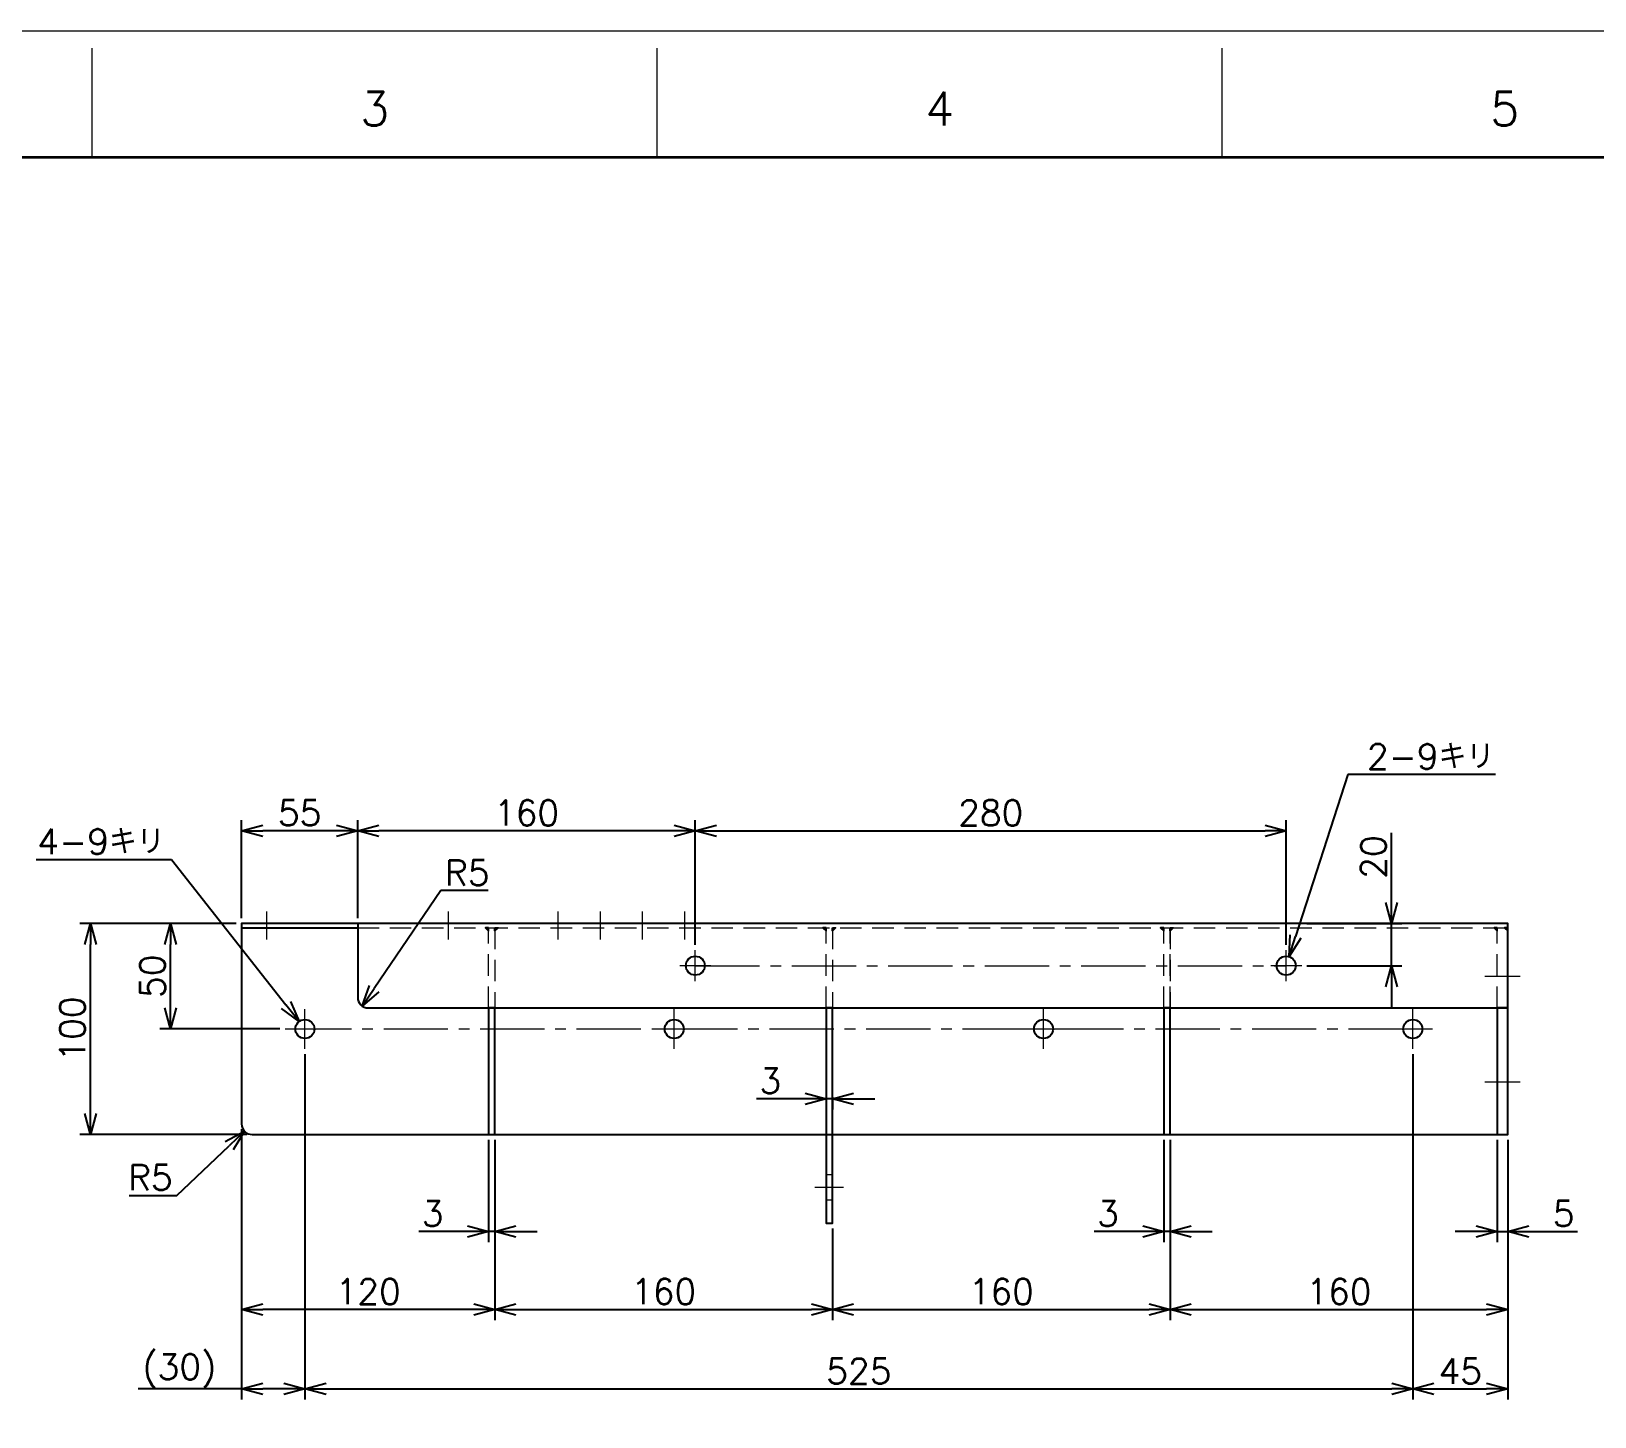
# Model space of a CAD drawing. Header units: millimetres. Extents: x 0 to 3313, y -19 to 2332.
# Drawn here: x 608 to 1349, y 1675 to 2332 of the extents above; entities that cross this region are included whole.
import ezdxf
from ezdxf import colors
from ezdxf.entities.mleader import LeaderData, LeaderLine
from ezdxf.enums import TextEntityAlignment as Align
from ezdxf.math import Vec2, Vec3

# ---------------------------------------------------------------- set-up
doc = ezdxf.new("R2010")
doc.units = ezdxf.units.MM
doc.header["$LTSCALE"] = 1.6
doc.header["$PDMODE"] = 99
doc.header["$PDSIZE"] = 1
doc.linetypes.add('CENTER2', pattern=[28.575, 19.05, -3.175, 3.175, -3.175])
doc.linetypes.add('HIDDEN', pattern=[9.525, 6.35, -3.175])
for name, color, linetype, lineweight in [('04_HIDDEN', 2, 'HIDDEN', 13), ('05_CENTER', 4, 'CENTER2', 13), ('08_DIM', 3, 'Continuous', 13), ('90_FRAME', 5, 'Continuous', 35)]:
    doc.layers.add(name, color=color, linetype=linetype, lineweight=lineweight)
doc.layers.add('91_BLANK', color=5, linetype='Continuous', lineweight=0, plot=False)
doc.styles.add('KSS_TXT', font='txt.shx', dxfattribs={"bigfont": 'extfont2.shx'})
doc.styles.get("Standard").update_dxf_attribs({"font": 'txt.shx', "bigfont": 'extfont2.shx'})
doc.dimstyles.new('KSS_DIM', dxfattribs={"dimscale": 4, "dimtxt": 3, "dimasz": 2.5, "dimexe": 1.25, "dimexo": 0.625, "dimtad": 1, "dimdsep": 46, "dimtxsty": 'KSS_TXT', "dimblk": 'OPEN30', "dimcen": 0, "dimazin": 2, "dimtfac": 0.75, "dimtmove": 0, "dimatfit": 3, "dimldrblk": 'OPEN30', "dimfxl": 1.25, "dimtolj": 1, "dimarcsym": 0})
doc.dimstyles.new('KSS_DIM$3', dxfattribs={"dimscale": 4, "dimtxt": 3, "dimasz": 2.5, "dimexe": 1.25, "dimexo": 0.625, "dimtad": 1, "dimtih": 1, "dimtoh": 1, "dimdsep": 46, "dimtxsty": 'KSS_TXT', "dimblk": 'OPEN30', "dimcen": 0, "dimazin": 2, "dimtfac": 0.75, "dimtofl": 0, "dimtmove": 0, "dimatfit": 3, "dimldrblk": 'OPEN30', "dimfxl": 1.25, "dimtolj": 1, "dimarcsym": 0})
doc.dimstyles.new('KSS_DIM$4', dxfattribs={"dimscale": 4, "dimtxt": 3, "dimasz": 2.5, "dimexe": 1.25, "dimexo": 0.625, "dimtad": 1, "dimtih": 1, "dimtoh": 1, "dimdsep": 46, "dimtxsty": 'KSS_TXT', "dimblk": 'OPEN30', "dimcen": 0, "dimse1": 1, "dimazin": 2, "dimtfac": 0.75, "dimtofl": 0, "dimtmove": 0, "dimatfit": 3, "dimldrblk": 'OPEN30', "dimfxl": 1.25, "dimtolj": 1, "dimarcsym": 0})

# ---------------------------------------------------------------- blocks, each defined once
blk = doc.blocks.new('_Open30')
at = {"color": 0, "linetype": 'ByBlock', "lineweight": -2}
for p, q in [((-1, 0.268), (0, 0)), ((0, 0), (-1, -0.268)), ((0, 0), (-1, 0))]:
    blk.add_line(p, q, dxfattribs=at)
blk = doc.blocks.new('*D34')
at = {"layer": '08_DIM', "color": 0, "lineweight": -2, "transparency": 16777216}
for p, q in [((763.02, 1911.42), (763.02, 1957.82)), ((923.02, 1898.76), (923.02, 1957.82)), ((913.02, 1952.82), (773.02, 1952.82))]:
    blk.add_line(p, q, dxfattribs=at)
at = {"layer": 'Defpoints', "color": 0, "transparency": 16777216}
for p in [(763.02, 1952.82), (763.02, 1908.92), (923.02, 1896.26)]:
    blk.add_point(p, dxfattribs=at)
at = {"layer": '08_DIM', "color": 0, "lineweight": -2, "transparency": 16777216, "xscale": 10, "yscale": 10, "zscale": 10, "rotation": 180}
blk.add_blockref('_Open30', (763.02, 1952.82), dxfattribs=at)
at = {"layer": '08_DIM', "color": 0, "lineweight": -2, "transparency": 16777216, "xscale": 10, "yscale": 10, "zscale": 10}
blk.add_blockref('_Open30', (923.02, 1952.82), dxfattribs=at)
at = {"layer": '08_DIM', "color": 0, "transparency": 16777216, "insert": (843.02, 1961.32), "char_height": 12, "attachment_point": 5, "style": 'KSS_TXT'}
blk.add_mtext('\\A1;160', dxfattribs=at)
blk = doc.blocks.new('*D35')
at = {"layer": '08_DIM', "color": 0, "lineweight": -2, "transparency": 16777216}
for p, q in [((923.02, 1898.76), (923.02, 1957.82)), ((1203.02, 1898.76), (1203.02, 1957.82)), ((933.02, 1952.82), (1193.02, 1952.82))]:
    blk.add_line(p, q, dxfattribs=at)
at = {"layer": 'Defpoints', "color": 0, "transparency": 16777216}
for p in [(1203.02, 1952.82), (923.02, 1896.26), (1203.02, 1896.26)]:
    blk.add_point(p, dxfattribs=at)
at = {"layer": '08_DIM', "color": 0, "lineweight": -2, "transparency": 16777216, "xscale": 10, "yscale": 10, "zscale": 10, "rotation": 180}
blk.add_blockref('_Open30', (923.02, 1952.82), dxfattribs=at)
at = {"layer": '08_DIM', "color": 0, "lineweight": -2, "transparency": 16777216, "xscale": 10, "yscale": 10, "zscale": 10}
blk.add_blockref('_Open30', (1203.02, 1952.82), dxfattribs=at)
at = {"layer": '08_DIM', "color": 0, "transparency": 16777216, "insert": (1063.02, 1961.32), "char_height": 12, "attachment_point": 5, "style": 'KSS_TXT'}
blk.add_mtext('\\A1;280', dxfattribs=at)
blk = doc.blocks.new('*D36')
at = {"layer": '08_DIM', "color": 0, "lineweight": -2, "transparency": 16777216}
for p, q in [((708.02, 1911.42), (708.02, 1957.82)), ((763.02, 1911.42), (763.02, 1957.82)), ((753.02, 1952.82), (718.02, 1952.82))]:
    blk.add_line(p, q, dxfattribs=at)
at = {"layer": 'Defpoints', "color": 0, "transparency": 16777216}
for p in [(708.02, 1952.82), (708.02, 1908.92), (763.02, 1908.92)]:
    blk.add_point(p, dxfattribs=at)
at = {"layer": '08_DIM', "color": 0, "lineweight": -2, "transparency": 16777216, "xscale": 10, "yscale": 10, "zscale": 10, "rotation": 180}
blk.add_blockref('_Open30', (708.02, 1952.82), dxfattribs=at)
at = {"layer": '08_DIM', "color": 0, "lineweight": -2, "transparency": 16777216, "xscale": 10, "yscale": 10, "zscale": 10}
blk.add_blockref('_Open30', (763.02, 1952.82), dxfattribs=at)
at = {"layer": '08_DIM', "color": 0, "transparency": 16777216, "insert": (735.52, 1961.32), "char_height": 12, "attachment_point": 5, "style": 'KSS_TXT'}
blk.add_mtext('\\A1;55', dxfattribs=at)
blk = doc.blocks.new('*D37')
at = {"layer": '08_DIM', "color": 0, "lineweight": -2, "transparency": 16777216}
for p, q in [((738.02, 1847.07), (738.02, 1683.35)), ((708.02, 1811.42), (708.02, 1683.35)), ((708.02, 1688.35), (659.02, 1688.35)), ((728.02, 1688.35), (718.02, 1688.35))]:
    blk.add_line(p, q, dxfattribs=at)
at = {"layer": 'Defpoints', "color": 0, "transparency": 16777216}
for p in [(738.02, 1849.57), (708.02, 1813.92), (708.02, 1688.35)]:
    blk.add_point(p, dxfattribs=at)
at = {"layer": '08_DIM', "color": 0, "lineweight": -2, "transparency": 16777216, "xscale": 10, "yscale": 10, "zscale": 10, "rotation": 180}
blk.add_blockref('_Open30', (708.02, 1688.35), dxfattribs=at)
at = {"layer": '08_DIM', "color": 0, "lineweight": -2, "transparency": 16777216, "xscale": 10, "yscale": 10, "zscale": 10}
blk.add_blockref('_Open30', (738.02, 1688.35), dxfattribs=at)
at = {"layer": '08_DIM', "color": 0, "transparency": 16777216, "insert": (678.52, 1696.85), "char_height": 12, "attachment_point": 5, "style": 'KSS_TXT'}
blk.add_mtext('\\A1;(30)', dxfattribs=at)
blk = doc.blocks.new('*D38')
at = {"layer": '08_DIM', "color": 0, "lineweight": -2, "transparency": 16777216}
for p, q in [((738.02, 1847.07), (738.02, 1683.35)), ((1263.02, 1847.07), (1263.02, 1683.35)), ((748.02, 1688.35), (1253.02, 1688.35))]:
    blk.add_line(p, q, dxfattribs=at)
at = {"layer": 'Defpoints', "color": 0, "transparency": 16777216}
for p in [(738.02, 1849.57), (1263.02, 1849.57), (1263.02, 1688.35)]:
    blk.add_point(p, dxfattribs=at)
at = {"layer": '08_DIM', "color": 0, "lineweight": -2, "transparency": 16777216, "xscale": 10, "yscale": 10, "zscale": 10, "rotation": 180}
blk.add_blockref('_Open30', (738.02, 1688.35), dxfattribs=at)
at = {"layer": '08_DIM', "color": 0, "lineweight": -2, "transparency": 16777216, "xscale": 10, "yscale": 10, "zscale": 10}
blk.add_blockref('_Open30', (1263.02, 1688.35), dxfattribs=at)
at = {"layer": '08_DIM', "color": 0, "transparency": 16777216, "insert": (1000.52, 1696.85), "char_height": 12, "attachment_point": 5, "style": 'KSS_TXT'}
blk.add_mtext('\\A1;525', dxfattribs=at)
blk = doc.blocks.new('*D39')
at = {"layer": '08_DIM', "color": 0, "lineweight": -2, "transparency": 16777216}
for p, q in [((1263.02, 1847.07), (1263.02, 1683.35)), ((1308.02, 1806.42), (1308.02, 1683.35)), ((1273.02, 1688.35), (1298.02, 1688.35))]:
    blk.add_line(p, q, dxfattribs=at)
at = {"layer": 'Defpoints', "color": 0, "transparency": 16777216}
for p in [(1263.02, 1849.57), (1308.02, 1808.92), (1308.02, 1688.35)]:
    blk.add_point(p, dxfattribs=at)
at = {"layer": '08_DIM', "color": 0, "lineweight": -2, "transparency": 16777216, "xscale": 10, "yscale": 10, "zscale": 10, "rotation": 180}
blk.add_blockref('_Open30', (1263.02, 1688.35), dxfattribs=at)
at = {"layer": '08_DIM', "color": 0, "lineweight": -2, "transparency": 16777216, "xscale": 10, "yscale": 10, "zscale": 10}
blk.add_blockref('_Open30', (1308.02, 1688.35), dxfattribs=at)
at = {"layer": '08_DIM', "color": 0, "transparency": 16777216, "insert": (1285.52, 1696.85), "char_height": 12, "attachment_point": 5, "style": 'KSS_TXT'}
blk.add_mtext('\\A1;45', dxfattribs=at)
blk = doc.blocks.new('*D40')
at = {"layer": '08_DIM', "color": 0, "lineweight": -2, "transparency": 16777216}
for p, q in [((825.02, 1806.42), (825.02, 1757.94)), ((828.02, 1806.42), (828.02, 1757.94)), ((815.02, 1762.94), (792.02, 1762.94)), ((828.02, 1762.94), (825.02, 1762.94)), ((838.02, 1762.94), (848.02, 1762.94))]:
    blk.add_line(p, q, dxfattribs=at)
at = {"layer": 'Defpoints', "color": 0, "transparency": 16777216}
for p in [(825.02, 1808.92), (828.02, 1808.92), (825.02, 1762.94)]:
    blk.add_point(p, dxfattribs=at)
at = {"layer": '08_DIM', "color": 0, "lineweight": -2, "transparency": 16777216, "xscale": 10, "yscale": 10, "zscale": 10}
blk.add_blockref('_Open30', (825.02, 1762.94), dxfattribs=at)
at = {"layer": '08_DIM', "color": 0, "lineweight": -2, "transparency": 16777216, "xscale": 10, "yscale": 10, "zscale": 10, "rotation": 180}
blk.add_blockref('_Open30', (828.02, 1762.94), dxfattribs=at)
at = {"layer": '08_DIM', "color": 0, "transparency": 16777216, "insert": (798.52, 1771.44), "char_height": 12, "attachment_point": 5, "style": 'KSS_TXT'}
blk.add_mtext('\\A1;3', dxfattribs=at)
blk = doc.blocks.new('*D41')
at = {"layer": '08_DIM', "color": 0, "lineweight": -2, "transparency": 16777216}
for p, q in [((1252.88, 1918.92), (1252.88, 1951.92)), ((1212.86, 1908.92), (1257.88, 1908.92)), ((1252.88, 1888.92), (1252.88, 1908.92)), ((1212.86, 1888.92), (1257.88, 1888.92)), ((1252.88, 1878.92), (1252.88, 1868.92))]:
    blk.add_line(p, q, dxfattribs=at)
at = {"layer": 'Defpoints', "color": 0, "transparency": 16777216}
for p in [(1210.36, 1908.92), (1252.88, 1908.92), (1210.36, 1888.92)]:
    blk.add_point(p, dxfattribs=at)
at = {"layer": '08_DIM', "color": 0, "lineweight": -2, "transparency": 16777216, "xscale": 10, "yscale": 10, "zscale": 10}
for p, rotation in [((1252.88, 1908.92), 270), ((1252.88, 1888.92), 90)]:
    blk.add_blockref('_Open30', p, dxfattribs=dict(at, rotation=rotation))
at = {"layer": '08_DIM', "color": 0, "transparency": 16777216, "insert": (1244.38, 1940.42), "char_height": 12, "attachment_point": 5, "rotation": 90, "style": 'KSS_TXT'}
blk.add_mtext('\\A1;20', dxfattribs=at)
blk = doc.blocks.new('*D42')
at = {"layer": '08_DIM', "color": 0, "lineweight": -2, "transparency": 16777216}
for p, q in [((705.52, 1908.92), (669.28, 1908.92)), ((674.28, 1868.92), (674.28, 1898.92)), ((726.18, 1858.92), (669.28, 1858.92))]:
    blk.add_line(p, q, dxfattribs=at)
at = {"layer": 'Defpoints', "color": 0, "transparency": 16777216}
for p in [(674.28, 1908.92), (708.02, 1908.92), (728.68, 1858.92)]:
    blk.add_point(p, dxfattribs=at)
at = {"layer": '08_DIM', "color": 0, "lineweight": -2, "transparency": 16777216, "xscale": 10, "yscale": 10, "zscale": 10}
for p, rotation in [((674.28, 1908.92), 90), ((674.28, 1858.92), 270)]:
    blk.add_blockref('_Open30', p, dxfattribs=dict(at, rotation=rotation))
at = {"layer": '08_DIM', "color": 0, "transparency": 16777216, "insert": (665.78, 1883.92), "char_height": 12, "attachment_point": 5, "rotation": 90, "style": 'KSS_TXT'}
blk.add_mtext('\\A1;50', dxfattribs=at)
blk = doc.blocks.new('*D43')
at = {"layer": '08_DIM', "color": 0, "lineweight": -2, "transparency": 16777216}
for p, q in [((708.02, 1811.42), (708.02, 1720.98)), ((828.02, 1806.42), (828.02, 1720.98)), ((818.02, 1725.98), (718.02, 1725.98))]:
    blk.add_line(p, q, dxfattribs=at)
at = {"layer": 'Defpoints', "color": 0, "transparency": 16777216}
for p in [(708.02, 1813.92), (828.02, 1808.92), (708.02, 1725.98)]:
    blk.add_point(p, dxfattribs=at)
at = {"layer": '08_DIM', "color": 0, "lineweight": -2, "transparency": 16777216, "xscale": 10, "yscale": 10, "zscale": 10, "rotation": 180}
blk.add_blockref('_Open30', (708.02, 1725.98), dxfattribs=at)
at = {"layer": '08_DIM', "color": 0, "lineweight": -2, "transparency": 16777216, "xscale": 10, "yscale": 10, "zscale": 10}
blk.add_blockref('_Open30', (828.02, 1725.98), dxfattribs=at)
at = {"layer": '08_DIM', "color": 0, "transparency": 16777216, "insert": (768.02, 1734.48), "char_height": 12, "attachment_point": 5, "style": 'KSS_TXT'}
blk.add_mtext('\\A1;120', dxfattribs=at)
blk = doc.blocks.new('*D44')
at = {"layer": '08_DIM', "color": 0, "lineweight": -2, "transparency": 16777216}
for p, q in [((828.02, 1806.42), (828.02, 1720.98)), ((988.02, 1764.42), (988.02, 1720.98)), ((838.02, 1725.98), (978.02, 1725.98))]:
    blk.add_line(p, q, dxfattribs=at)
at = {"layer": 'Defpoints', "color": 0, "transparency": 16777216}
for p in [(828.02, 1808.92), (988.02, 1766.92), (988.02, 1725.98)]:
    blk.add_point(p, dxfattribs=at)
at = {"layer": '08_DIM', "color": 0, "lineweight": -2, "transparency": 16777216, "xscale": 10, "yscale": 10, "zscale": 10, "rotation": 180}
blk.add_blockref('_Open30', (828.02, 1725.98), dxfattribs=at)
at = {"layer": '08_DIM', "color": 0, "lineweight": -2, "transparency": 16777216, "xscale": 10, "yscale": 10, "zscale": 10}
blk.add_blockref('_Open30', (988.02, 1725.98), dxfattribs=at)
at = {"layer": '08_DIM', "color": 0, "transparency": 16777216, "insert": (908.02, 1734.48), "char_height": 12, "attachment_point": 5, "style": 'KSS_TXT'}
blk.add_mtext('\\A1;160', dxfattribs=at)
blk = doc.blocks.new('*D45')
at = {"layer": '08_DIM', "color": 0, "lineweight": -2, "transparency": 16777216}
for p, q in [((1148.02, 1806.42), (1148.02, 1720.98)), ((988.02, 1764.42), (988.02, 1720.98)), ((998.02, 1725.98), (1138.02, 1725.98))]:
    blk.add_line(p, q, dxfattribs=at)
at = {"layer": 'Defpoints', "color": 0, "transparency": 16777216}
for p in [(1148.02, 1808.92), (988.02, 1766.92), (1148.02, 1725.98)]:
    blk.add_point(p, dxfattribs=at)
at = {"layer": '08_DIM', "color": 0, "lineweight": -2, "transparency": 16777216, "xscale": 10, "yscale": 10, "zscale": 10, "rotation": 180}
blk.add_blockref('_Open30', (988.02, 1725.98), dxfattribs=at)
at = {"layer": '08_DIM', "color": 0, "lineweight": -2, "transparency": 16777216, "xscale": 10, "yscale": 10, "zscale": 10}
blk.add_blockref('_Open30', (1148.02, 1725.98), dxfattribs=at)
at = {"layer": '08_DIM', "color": 0, "transparency": 16777216, "insert": (1068.02, 1734.48), "char_height": 12, "attachment_point": 5, "style": 'KSS_TXT'}
blk.add_mtext('\\A1;160', dxfattribs=at)
blk = doc.blocks.new('*D46')
at = {"layer": '08_DIM', "color": 0, "lineweight": -2, "transparency": 16777216}
for p, q in [((1148.02, 1806.42), (1148.02, 1720.98)), ((1308.02, 1806.42), (1308.02, 1720.98)), ((1158.02, 1725.98), (1298.02, 1725.98))]:
    blk.add_line(p, q, dxfattribs=at)
at = {"layer": 'Defpoints', "color": 0, "transparency": 16777216}
for p in [(1148.02, 1808.92), (1308.02, 1808.92), (1308.02, 1725.98)]:
    blk.add_point(p, dxfattribs=at)
at = {"layer": '08_DIM', "color": 0, "lineweight": -2, "transparency": 16777216, "xscale": 10, "yscale": 10, "zscale": 10, "rotation": 180}
blk.add_blockref('_Open30', (1148.02, 1725.98), dxfattribs=at)
at = {"layer": '08_DIM', "color": 0, "lineweight": -2, "transparency": 16777216, "xscale": 10, "yscale": 10, "zscale": 10}
blk.add_blockref('_Open30', (1308.02, 1725.98), dxfattribs=at)
at = {"layer": '08_DIM', "color": 0, "transparency": 16777216, "insert": (1228.02, 1734.48), "char_height": 12, "attachment_point": 5, "style": 'KSS_TXT'}
blk.add_mtext('\\A1;160', dxfattribs=at)
blk = doc.blocks.new('*D47')
at = {"layer": '08_DIM', "color": 0, "lineweight": -2, "transparency": 16777216}
for p, q in [((1303.02, 1806.42), (1303.02, 1757.94)), ((1308.02, 1806.42), (1308.02, 1757.94)), ((1293.02, 1762.94), (1283.02, 1762.94)), ((1303.02, 1762.94), (1308.02, 1762.94)), ((1318.02, 1762.94), (1341.02, 1762.94))]:
    blk.add_line(p, q, dxfattribs=at)
at = {"layer": 'Defpoints', "color": 0, "transparency": 16777216}
for p in [(1303.02, 1808.92), (1308.02, 1808.92), (1308.02, 1762.94)]:
    blk.add_point(p, dxfattribs=at)
at = {"layer": '08_DIM', "color": 0, "lineweight": -2, "transparency": 16777216, "xscale": 10, "yscale": 10, "zscale": 10}
blk.add_blockref('_Open30', (1303.02, 1762.94), dxfattribs=at)
at = {"layer": '08_DIM', "color": 0, "lineweight": -2, "transparency": 16777216, "xscale": 10, "yscale": 10, "zscale": 10, "rotation": 180}
blk.add_blockref('_Open30', (1308.02, 1762.94), dxfattribs=at)
at = {"layer": '08_DIM', "color": 0, "transparency": 16777216, "insert": (1334.52, 1771.44), "char_height": 12, "attachment_point": 5, "style": 'KSS_TXT'}
blk.add_mtext('\\A1;5', dxfattribs=at)
blk = doc.blocks.new('*D48')
at = {"layer": '08_DIM', "color": 0, "lineweight": -2, "transparency": 16777216}
for p, q in [((975.02, 1825.84), (952.02, 1825.84)), ((985.02, 1826.58), (985.02, 1820.84)), ((988.02, 1825.84), (985.02, 1825.84)), ((988.02, 1826.58), (988.02, 1820.84)), ((998.02, 1825.84), (1008.02, 1825.84))]:
    blk.add_line(p, q, dxfattribs=at)
at = {"layer": 'Defpoints', "color": 0, "transparency": 16777216}
for p in [(985.02, 1829.08), (985.02, 1825.84), (988.02, 1829.08)]:
    blk.add_point(p, dxfattribs=at)
at = {"layer": '08_DIM', "color": 0, "lineweight": -2, "transparency": 16777216, "xscale": 10, "yscale": 10, "zscale": 10}
blk.add_blockref('_Open30', (985.02, 1825.84), dxfattribs=at)
at = {"layer": '08_DIM', "color": 0, "lineweight": -2, "transparency": 16777216, "xscale": 10, "yscale": 10, "zscale": 10, "rotation": 180}
blk.add_blockref('_Open30', (988.02, 1825.84), dxfattribs=at)
at = {"layer": '08_DIM', "color": 0, "transparency": 16777216, "insert": (958.52, 1834.34), "char_height": 12, "attachment_point": 5, "style": 'KSS_TXT'}
blk.add_mtext('\\A1;3', dxfattribs=at)
blk = doc.blocks.new('*D49')
at = {"layer": '08_DIM', "color": 0, "lineweight": -2, "transparency": 16777216}
for p, q in [((1145.02, 1806.42), (1145.02, 1757.94)), ((1148.02, 1806.42), (1148.02, 1757.94)), ((1135.02, 1762.94), (1112.02, 1762.94)), ((1148.02, 1762.94), (1145.02, 1762.94)), ((1158.02, 1762.94), (1168.02, 1762.94))]:
    blk.add_line(p, q, dxfattribs=at)
at = {"layer": 'Defpoints', "color": 0, "transparency": 16777216}
for p in [(1145.02, 1808.92), (1148.02, 1808.92), (1145.02, 1762.94)]:
    blk.add_point(p, dxfattribs=at)
at = {"layer": '08_DIM', "color": 0, "lineweight": -2, "transparency": 16777216, "xscale": 10, "yscale": 10, "zscale": 10}
blk.add_blockref('_Open30', (1145.02, 1762.94), dxfattribs=at)
at = {"layer": '08_DIM', "color": 0, "lineweight": -2, "transparency": 16777216, "xscale": 10, "yscale": 10, "zscale": 10, "rotation": 180}
blk.add_blockref('_Open30', (1148.02, 1762.94), dxfattribs=at)
at = {"layer": '08_DIM', "color": 0, "transparency": 16777216, "insert": (1118.52, 1771.44), "char_height": 12, "attachment_point": 5, "style": 'KSS_TXT'}
blk.add_mtext('\\A1;3', dxfattribs=at)
blk = doc.blocks.new('*D50')
at = {"layer": '08_DIM', "color": 0, "lineweight": -2, "transparency": 16777216}
for p, q in [((1232.18, 1979.52), (1207.47, 1902.72)), ((1302.28, 1979.52), (1232.18, 1979.52))]:
    blk.add_line(p, q, dxfattribs=at)
at = {"layer": 'Defpoints', "color": 0, "transparency": 16777216}
for p in [(1204.4, 1893.2), (1201.64, 1884.63)]:
    blk.add_point(p, dxfattribs=at)
at = {"layer": '08_DIM', "color": 0, "lineweight": -2, "transparency": 16777216, "xscale": 10, "yscale": 10, "zscale": 10, "rotation": 252.1616564912054}
blk.add_blockref('_Open30', (1204.4, 1893.2), dxfattribs=at)
at = {"layer": '08_DIM', "color": 0, "transparency": 16777216, "insert": (1271.48, 1988.02), "char_height": 12, "attachment_point": 5, "style": 'KSS_TXT'}
blk.add_mtext('\\A1;2-9キリ', dxfattribs=at)
blk = doc.blocks.new('*D51')
at = {"layer": '08_DIM', "color": 0, "lineweight": -2, "transparency": 16777216}
for p, q in [((610.62, 1939.2), (674.72, 1939.2)), ((674.72, 1939.2), (729.05, 1870.3))]:
    blk.add_line(p, q, dxfattribs=at)
at = {"layer": 'Defpoints', "color": 0, "transparency": 16777216}
for p in [(735.24, 1862.45), (740.81, 1855.38)]:
    blk.add_point(p, dxfattribs=at)
at = {"layer": '08_DIM', "color": 0, "lineweight": -2, "transparency": 16777216, "xscale": 10, "yscale": 10, "zscale": 10, "rotation": 308.2542554845738}
blk.add_blockref('_Open30', (735.24, 1862.45), dxfattribs=at)
at = {"layer": '08_DIM', "color": 0, "transparency": 16777216, "insert": (641.42, 1947.7), "char_height": 12, "attachment_point": 5, "style": 'KSS_TXT'}
blk.add_mtext('\\A1;4-9キリ', dxfattribs=at)
blk = doc.blocks.new('AM_BALLOON1')
at = {"transparency": 16777216}
blk.add_circle((0, 0), 5, dxfattribs=at)
blk.add_attdef('B_NUMBER', text='', height=3, dxfattribs=at).set_placement((0, 0), align=Align.MIDDLE_CENTER)
blk = doc.blocks.new('_OPEN')
at = {"color": 0, "linetype": 'ByBlock'}
for p, q in [((-1, 0.167), (0, 0)), ((0, 0), (-1, -0.167)), ((0, 0), (-1, 0))]:
    blk.add_line(p, q, dxfattribs=at)
blk = doc.blocks.new('*D113')
at = {"layer": '08_DIM', "color": 0, "lineweight": -2, "transparency": 16777216}
for p, q in [((677.3, 1780.1), (702.13, 1803.6)), ((654.8, 1780.1), (677.3, 1780.1))]:
    blk.add_line(p, q, dxfattribs=at)
at = {"layer": 'Defpoints', "color": 0, "transparency": 16777216}
for p in [(709.39, 1810.48), (713.02, 1813.92)]:
    blk.add_point(p, dxfattribs=at)
at = {"layer": '08_DIM', "color": 0, "lineweight": -2, "transparency": 16777216, "xscale": 10, "yscale": 10, "zscale": 10, "rotation": 43.4289005013196}
blk.add_blockref('_Open30', (709.39, 1810.48), dxfattribs=at)
at = {"layer": '08_DIM', "color": 0, "transparency": 16777216, "insert": (664.8, 1788.6), "char_height": 12, "attachment_point": 5, "style": 'KSS_TXT'}
blk.add_mtext('\\A1;R5', dxfattribs=at)
blk = doc.blocks.new('*D145')
at = {"layer": '08_DIM', "color": 0, "lineweight": -2, "transparency": 16777216}
for p, q in [((705.52, 1908.92), (631.35, 1908.92)), ((636.35, 1818.92), (636.35, 1898.92)), ((710.52, 1808.92), (631.35, 1808.92))]:
    blk.add_line(p, q, dxfattribs=at)
at = {"layer": 'Defpoints', "color": 0, "transparency": 16777216}
for p in [(636.35, 1908.92), (708.02, 1908.92), (713.02, 1808.92)]:
    blk.add_point(p, dxfattribs=at)
at = {"layer": '08_DIM', "color": 0, "lineweight": -2, "transparency": 16777216, "xscale": 10, "yscale": 10, "zscale": 10}
for p, rotation in [((636.35, 1908.92), 90), ((636.35, 1808.92), 270)]:
    blk.add_blockref('_Open30', p, dxfattribs=dict(at, rotation=rotation))
at = {"layer": '08_DIM', "color": 0, "transparency": 16777216, "insert": (627.85, 1858.92), "char_height": 12, "attachment_point": 5, "rotation": 90, "style": 'KSS_TXT'}
blk.add_mtext('\\A1;100', dxfattribs=at)
blk = doc.blocks.new('*D156')
at = {"layer": '08_DIM', "color": 0, "lineweight": -2, "transparency": 16777216}
for p, q in [((802.42, 1924.47), (770.84, 1878.05)), ((824.92, 1924.47), (802.42, 1924.47))]:
    blk.add_line(p, q, dxfattribs=at)
at = {"layer": 'Defpoints', "color": 0, "transparency": 16777216}
for p in [(770.84, 1878.05), (768.02, 1873.92)]:
    blk.add_point(p, dxfattribs=at)
at = {"layer": '08_DIM', "color": 0, "lineweight": -2, "transparency": 16777216, "xscale": 10, "yscale": 10, "zscale": 10, "rotation": 235.7732104286853}
blk.add_blockref('_Open30', (765.21, 1869.78), dxfattribs=at)
at = {"layer": '08_DIM', "color": 0, "transparency": 16777216, "insert": (814.92, 1932.97), "char_height": 12, "attachment_point": 5, "style": 'KSS_TXT'}
blk.add_mtext('\\A1;R5', dxfattribs=at)

msp = doc.modelspace()

# ---------------------------------------------------------------- linework, layer by layer
at = {"color": 0}
for p, q in [((708.023, 1906.916), (763.023, 1906.916)), ((763.023, 1908.916), (763.023, 1873.916)), ((768.023, 1868.916), (1308.023, 1868.916))]:
    msp.add_line(p, q, dxfattribs=at)
msp.add_lwpolyline([(1308.023, 1808.916), (1308.023, 1808.916), (1308.023, 1908.916), (708.023, 1908.916), (708.023, 1813.916, 0.4142136), (713.023, 1808.916), (713.023, 1808.916), (1308.023, 1808.916)], format="xyb", dxfattribs=at)
at = {"color": 3}
for points in [[(825.023, 1906.916), (823.523, 1906.916), (823.523, 1906.916), (825.023, 1905.416)], [(828.023, 1906.916), (829.523, 1906.916), (829.523, 1906.916), (828.023, 1905.416)], [(985.023, 1906.916), (983.523, 1906.916), (983.523, 1906.916), (985.023, 1905.416)], [(988.023, 1906.916), (989.523, 1906.916), (989.523, 1906.916), (988.023, 1905.416)], [(1145.023, 1906.916), (1143.523, 1906.916), (1143.523, 1906.916), (1145.023, 1905.416)], [(1148.023, 1906.916), (1149.523, 1906.916), (1149.523, 1906.916), (1148.023, 1905.416)], [(1303.023, 1906.916), (1301.523, 1906.916), (1301.523, 1906.916), (1303.023, 1905.416)], [(1308.023, 1906.916), (1306.523, 1906.916), (1306.523, 1906.916), (1308.023, 1905.416)]]:
    msp.add_lwpolyline(points, close=True, dxfattribs=at)
at = {"color": 0}
for points in [[(828.023, 1868.916), (825.023, 1868.916), (825.023, 1808.916), (828.023, 1808.916)], [(988.023, 1868.916), (985.023, 1868.916), (985.023, 1766.916), (988.023, 1766.916)], [(1148.023, 1868.916), (1145.023, 1868.916), (1145.023, 1808.916), (1148.023, 1808.916)], [(1308.023, 1868.916), (1303.023, 1868.916), (1303.023, 1808.916), (1308.023, 1808.916)]]:
    msp.add_lwpolyline(points, close=True, dxfattribs=at)
for centre in [(923.023, 1888.916), (1203.023, 1888.916), (738.023, 1858.916), (913.023, 1858.916), (1088.023, 1858.916), (1263.023, 1858.916)]:
    msp.add_circle(centre, 4.5, dxfattribs=at)
msp.add_arc((768.023, 1873.916), 5, 180, 270, dxfattribs=at)
at = {"layer": '04_HIDDEN'}
for p, q in [((763.023, 1906.916), (1308.023, 1906.916)), ((825.023, 1868.916), (825.023, 1906.916)), ((828.023, 1906.916), (828.023, 1868.916)), ((985.023, 1868.916), (985.023, 1906.916)), ((988.023, 1906.916), (988.023, 1868.916)), ((1145.023, 1868.916), (1145.023, 1906.916)), ((1148.023, 1868.916), (1148.023, 1906.916)), ((1148.023, 1906.916), (1148.023, 1868.916)), ((1303.023, 1868.916), (1303.023, 1906.916)), ((1308.023, 1906.916), (1308.023, 1868.916)), ((985.023, 1789.916), (988.023, 1789.916)), ((985.023, 1777.916), (988.023, 1777.916))]:
    msp.add_line(p, q, dxfattribs=at)
at = {"layer": '05_CENTER'}
for p, q in [((720.023, 1901.309), (720.023, 1914.524)), ((806.023, 1901.309), (806.023, 1914.524)), ((858.023, 1901.309), (858.023, 1914.524)), ((878.023, 1901.309), (878.023, 1914.524)), ((898.023, 1901.309), (898.023, 1914.524)), ((918.023, 1901.309), (918.023, 1914.524)), ((923.023, 1881.575), (923.023, 1896.257)), ((1203.023, 1881.575), (1203.023, 1896.257)), ((930.364, 1888.916), (915.682, 1888.916)), ((923.023, 1888.916), (1203.023, 1888.916)), ((1210.364, 1888.916), (1195.682, 1888.916)), ((1297.225, 1883.916), (1313.915, 1883.916)), ((738.023, 1849.575), (738.023, 1868.257)), ((913.023, 1849.575), (913.023, 1868.257)), ((1088.023, 1849.575), (1088.023, 1868.257)), ((1263.023, 1849.575), (1263.023, 1868.257)), ((747.364, 1858.916), (728.682, 1858.916)), ((1263.023, 1858.916), (738.023, 1858.916)), ((922.364, 1858.916), (903.682, 1858.916)), ((1097.364, 1858.916), (1078.682, 1858.916)), ((1272.364, 1858.916), (1253.682, 1858.916)), ((1297.225, 1833.916), (1313.915, 1833.916)), ((979.646, 1783.916), (993.248, 1783.916))]:
    msp.add_line(p, q, dxfattribs=at)
at = {"layer": '90_FRAME', "color": 4, "lineweight": 13}
for p, q in [((637.235, 2271.831), (637.235, 2323.679)), ((904.969, 2271.831), (904.969, 2323.679)), ((1172.702, 2271.831), (1172.702, 2323.679))]:
    msp.add_line(p, q, dxfattribs=at)
at = {"layer": '90_FRAME'}
msp.add_lwpolyline([(155.384, 51.616), (3260.956, 51.616), (3260.956, 2271.831), (155.384, 2271.831)], close=True, dxfattribs=at)
at = {"layer": '91_BLANK'}
msp.add_lwpolyline([(0, 0), (3312.803, 0), (3312.803, 2331.679), (0, 2331.679)], close=True, dxfattribs=at)

# ---------------------------------------------------------------- texts
at = {"layer": '90_FRAME', "color": 0, "lineweight": 13, "style": 'KSS_TXT'}
for s, p in [('3', (771.102, 2282.158)), ('4', (1038.836, 2282.158)), ('5', (1306.569, 2282.158))]:
    msp.add_text(s, height=16, dxfattribs=at).set_placement(p, align=Align.BOTTOM_CENTER)

# ---------------------------------------------------------------- dimensions: what is measured, and where the dimension line sits
at = {"layer": '08_DIM'}
for p1, p2, text, picture, middle in [((1201.645, 1884.632), (1204.402, 1893.199), '2-<>キリ', '*D50', (1271.481, 1979.522)), ((740.81, 1855.382), (735.237, 1862.449), '4-<>キリ', '*D51', (641.42, 1939.203))]:
    dim = msp.add_diameter_dim_2p(p1=p1, p2=p2, text=text, dimstyle='KSS_DIM$3', override={"dimpost": '<>', "dimtix": 1, "dimarcsym": 1}, dxfattribs=at)
    dim.commit()
    dim.dimension.update_dxf_attribs({"geometry": picture, "text_midpoint": middle, "dimtype": 163})
for base, p1, p2, picture, middle in [((708.023, 1952.821), (763.023, 1908.916), (708.023, 1908.916), '*D36', (735.523, 1961.321)), ((763.023, 1952.821), (923.023, 1896.257), (763.023, 1908.916), '*D34', (843.023, 1961.321)), ((1203.023, 1952.821), (923.023, 1896.257), (1203.023, 1896.257), '*D35', (1063.023, 1961.321)), ((1263.023, 1688.35), (738.023, 1849.575), (1263.023, 1849.575), '*D38', (1000.523, 1696.85)), ((1308.023, 1688.35), (1263.023, 1849.575), (1308.023, 1808.916), '*D39', (1285.523, 1696.85)), ((985.023, 1825.839), (988.023, 1829.078), (985.023, 1829.078), '*D48', (958.523, 1834.339)), ((708.023, 1725.979), (828.023, 1808.916), (708.023, 1813.916), '*D43', (768.023, 1734.479)), ((825.023, 1762.936), (828.023, 1808.916), (825.023, 1808.916), '*D40', (798.523, 1771.436)), ((988.023, 1725.979), (828.023, 1808.916), (988.023, 1766.916), '*D44', (908.023, 1734.479)), ((1148.023, 1725.979), (988.023, 1766.916), (1148.023, 1808.916), '*D45', (1068.023, 1734.479)), ((1145.023, 1762.936), (1148.023, 1808.916), (1145.023, 1808.916), '*D49', (1118.523, 1771.436)), ((1308.023, 1725.979), (1148.023, 1808.916), (1308.023, 1808.916), '*D46', (1228.023, 1734.479)), ((1308.023, 1762.936), (1303.023, 1808.916), (1308.023, 1808.916), '*D47', (1334.523, 1771.436))]:
    dim = msp.add_linear_dim(base=base, p1=p1, p2=p2, dimstyle='KSS_DIM', override={"dimarcsym": 1}, dxfattribs=at)
    dim.commit()
    dim.dimension.update_dxf_attribs({"geometry": picture, "text_midpoint": middle})
for base, p1, p2, picture, middle in [((1252.882, 1908.916), (1210.364, 1888.916), (1210.364, 1908.916), '*D41', (1244.382, 1940.416)), ((636.352, 1908.916), (713.023, 1808.916), (708.023, 1908.916), '*D145', (627.852, 1858.916)), ((674.284, 1908.916), (728.682, 1858.916), (708.023, 1908.916), '*D42', (665.784, 1883.916))]:
    dim = msp.add_linear_dim(base=base, p1=p1, p2=p2, angle=90, dimstyle='KSS_DIM', override={"dimarcsym": 1}, dxfattribs=at)
    dim.commit()
    dim.dimension.update_dxf_attribs({"geometry": picture, "text_midpoint": middle})
for center, mpoint, override, picture, middle in [((768.023, 1873.916), (770.836, 1878.05), {"dimpost": 'R<>', "dimarcsym": 1}, '*D156', (814.915, 1924.471)), ((713.023, 1813.916), (709.392, 1810.478), {"dimpost": 'R<>', "dimtix": 1, "dimarcsym": 1}, '*D113', (664.797, 1780.097))]:
    dim = msp.add_radius_dim(center=center, mpoint=mpoint, dimstyle='KSS_DIM$4', override=override, dxfattribs=at)
    dim.commit()
    dim.dimension.update_dxf_attribs({"geometry": picture, "text_midpoint": middle, "dimtype": 164})
dim = msp.add_linear_dim(base=(708.023, 1688.35), p1=(738.023, 1849.575), p2=(708.023, 1813.916), text='(<>)', dimstyle='KSS_DIM', override={"dimarcsym": 1}, dxfattribs=at)
dim.commit()
dim.dimension.update_dxf_attribs({"geometry": '*D37', "text_midpoint": (678.523, 1696.85)})

# ---------------------------------------------------------------- leaders
ml = msp.add_multileader_block('Standard', dxfattribs=at)
ml.set_content('AM_BALLOON1', color=256, scale=5)
ml.set_attribute('B_NUMBER', '26', width=0)
ml.set_leader_properties(color=256, linetype='ByLayer', lineweight=-1)
ml.set_arrow_properties(name='OPEN')
ml.build(insert=Vec2(0, 0))
ml.multileader.update_dxf_attribs({"leader_type": 0, "has_dogleg": 0, "text_right_attachment_type": 6, "dogleg_length": 0, "arrow_head_size": 10, "scale": 2.5, "block_connection_type": 1})
ctx = ml.context
ctx.base_point, ctx.scale, ctx.char_height, ctx.arrow_head_size, ctx.landing_gap_size, ctx.plane_origin = Vec3(1917.471, 2012.571), 2.5, 20, 10, 10, Vec3(1917.471, 2012.571)
ctx.right_attachment, ctx.attachment_type = 6, 1
notes = []
notes.append((ctx, [(0, (0, 0, 0), (0, 0), (1, 0), 1, [])]))
ctx.block.insert = Vec3(1917.471, 2012.571)
for ctx, leaders in notes:
    for number, flags, end, landing, length, lines in leaders:
        leader = LeaderData()
        leader.index, (leader.has_last_leader_line, leader.has_dogleg_vector, leader.attachment_direction) = number, flags
        leader.last_leader_point, leader.dogleg_vector, leader.dogleg_length = Vec3(end), Vec3(landing), length
        for number, points, colour, breaks in lines:
            line = LeaderLine()
            line.index, line.vertices, line.color, line.breaks = number, Vec3.list(points), colors.encode_raw_color(colour), breaks
            leader.lines.append(line)
        ctx.leaders.append(leader)

doc.saveas('drawing.dxf')
